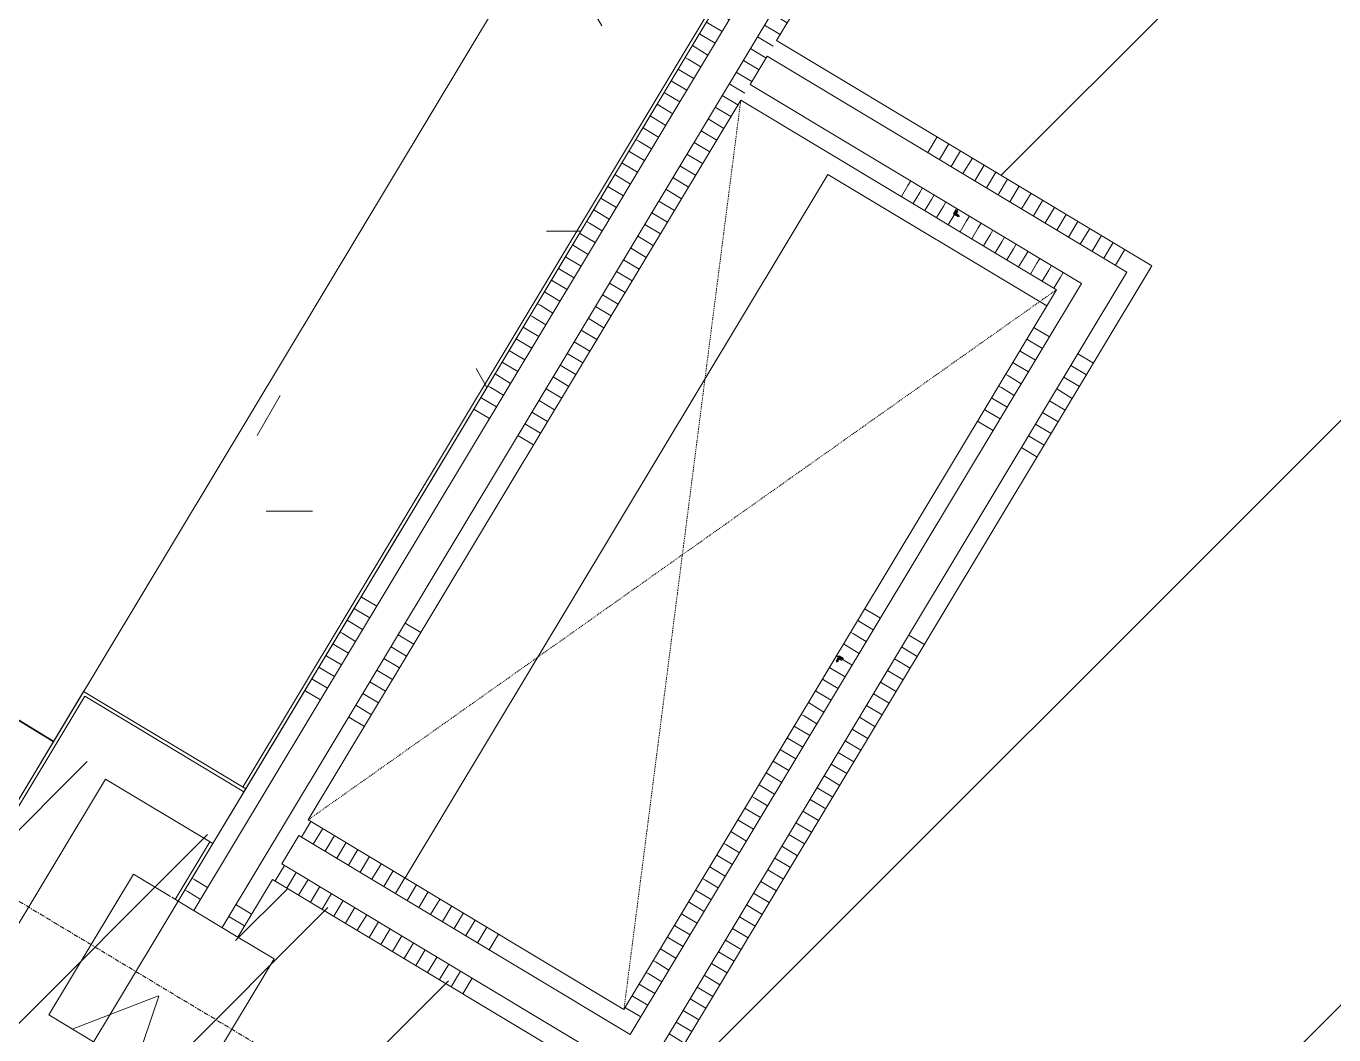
# Model space of a CAD drawing. Header units: inches. Extents: x 3268 to 7018, y 976 to 6708.
# Drawn here: x 4182.4 to 4325.8, y 2400.3 to 2510.9 of the extents above; entities that cross this region are included whole.
import ezdxf

# ---------------------------------------------------------------- set-up
doc = ezdxf.new("R2010")
doc.units = ezdxf.units.IN
doc.header["$MEASUREMENT"] = 0
for name, pattern in [('Dash 1_16_', [0.12499999999999999, 0.06249999999999999, -0.06249999999999999]), ('Grid Line 1_2_', [0.8749999999999999, 0.4999999999999999, -0.125, 0.125, -0.125]), ('IMPORT-DASHED _2_', [8.999999999999996, 5.999999999999998, -2.999999999999999])]:
    doc.linetypes.add(name, pattern=pattern)
for name, color, linetype, lineweight in [('A-DETL', 90, 'Continuous', 9), ('A-DETL-GENF', 92, 'Continuous', 9), ('A-FLOR', 192, 'Continuous', 9), ('A-WALL', 113, 'Continuous', 9), ('A-WALL-PATT', 111, 'Continuous', 15), ('C-ESMT-STBK', 4, 'IMPORT-DASHED _2_', 35), ('I-WALL', 2, 'Continuous', 9), ('S-COLS', 52, 'Continuous', 9), ('S-GRID', 1, 'Continuous', 9), ('site_dwg', 8, 'Continuous', 9)]:
    doc.layers.add(name, color=color, linetype=linetype, lineweight=lineweight)
pattern_1 = [(238.9999999999964, (5671.530000000113, 1833.130999999648), (1270.789437219116, -917.5629363337), [0.50688, -131.493]), (238.9999999999964, (5671.662000000113, 1833.051999999648), (1270.789437219116, -917.5629363337), [0.50688, -131.493]), (238.9999999999964, (5671.543000000114, 1833.077999999648), (1270.789437219116, -917.5629363337), [0.50688, -131.493]), (238.9999999999964, (5671.609000000114, 1833.038999999648), (1270.789437219116, -917.5629363337), [0.50688, -131.493]), (238.9999999999964, (5671.451000000114, 1832.998999999648), (1270.789437219116, -917.5629363337), [0.50688, -131.493]), (238.9999999999964, (5671.583000000114, 1832.919999999648), (1270.789437219116, -917.5629363337), [0.50688, -131.493]), (238.9999999999964, (5671.477000000114, 1832.893999999648), (1270.789437219116, -917.5629363337), [0.50688, -131.493]), (328.9999999999965, (4335.843000000164, 2642.53599999973), (1406.759488995385, -691.2707689483511), [1561.86, 0]), (328.9999999999965, (4335.070000000163, 2641.249999999731), (1406.759488995385, -691.2707689483511), [1561.86, 0]), (328.9999999999965, (4334.298000000163, 2639.964999999731), (1406.759488995385, -691.2707689483511), [1561.86, 0]), (328.9999999999965, (4333.525000000163, 2638.678999999731), (1406.759488995385, -691.2707689483511), [1561.86, 0]), (328.9999999999965, (5671.530000000113, 1833.130999999648), (1406.759488995385, -691.2707689483511), [0.50688, -1561.354]), (328.9999999999965, (5671.543000000114, 1833.077999999648), (1406.759488995385, -691.2707689483511), [0.50688, -1561.354]), (328.9999999999965, (5671.471000000113, 1833.031999999648), (1406.759488995385, -691.2707689483511), [0.50688, -1561.354]), (328.9999999999965, (4332.753000000163, 2637.392999999731), (1406.759488995385, -691.2707689483511), [1561.86, 0]), (328.9999999999965, (5671.451000000114, 1832.998999999648), (1406.759488995385, -691.2707689483511), [0.50688, -1561.354]), (328.9999999999965, (5671.392000000114, 1832.900999999648), (1406.759488995385, -691.2707689483511), [0.50688, -1561.354]), (328.9999999999965, (4331.980000000163, 2636.106999999731), (1406.759488995385, -691.2707689483511), [1561.86, 0]), (328.9999999999965, (4331.208000000163, 2634.820999999731), (1406.759488995385, -691.2707689483511), [1561.86, 0]), (328.9999999999965, (4330.435000000164, 2633.535999999731), (1406.759488995385, -691.2707689483511), [1561.86, 0]), (328.9999999999965, (4329.662000000164, 2632.249999999731), (1406.759488995385, -691.2707689483511), [1561.86, 0]), (328.9999999999965, (4328.890000000163, 2630.963999999732), (1406.759488995385, -691.2707689483511), [1561.86, 0]), (328.9999999999965, (4328.117000000163, 2629.677999999731), (1406.759488995385, -691.2707689483511), [1561.86, 0]), (328.9999999999965, (4327.345000000163, 2628.392999999732), (1406.759488995385, -691.2707689483511), [1561.86, 0]), (328.9999999999965, (4326.572000000163, 2627.106999999732), (1406.759488995385, -691.2707689483511), [1561.86, 0]), (328.9999999999965, (4325.800000000163, 2625.820999999732), (1406.759488995385, -691.2707689483511), [1561.86, 0]), (328.9999999999965, (4325.027000000163, 2624.534999999732), (1406.759488995385, -691.2707689483511), [1561.86, 0]), (328.9999999999965, (4324.255000000163, 2623.249999999732), (1406.759488995385, -691.2707689483511), [1561.86, 0]), (328.9999999999965, (4323.482000000163, 2621.963999999732), (1406.759488995385, -691.2707689483511), [1561.86, 0]), (328.9999999999965, (4322.709000000163, 2620.677999999732), (1406.759488995385, -691.2707689483511), [1561.86, 0]), (328.9999999999965, (4321.937000000163, 2619.391999999732), (1406.759488995385, -691.2707689483511), [1561.86, 0]), (328.9999999999965, (4321.164000000163, 2618.106999999732), (1406.759488995385, -691.2707689483511), [1561.86, 0]), (328.9999999999965, (4320.392000000163, 2616.820999999732), (1406.759488995385, -691.2707689483511), [1561.86, 0]), (328.9999999999965, (4319.619000000162, 2615.534999999732), (1406.759488995385, -691.2707689483511), [1561.86, 0]), (328.9999999999965, (4318.847000000162, 2614.248999999732), (1406.759488995385, -691.2707689483511), [1561.86, 0]), (328.9999999999965, (4318.074000000162, 2612.963999999732), (1406.759488995385, -691.2707689483511), [1561.86, 0]), (328.9999999999965, (4317.302000000162, 2611.677999999732), (1406.759488995385, -691.2707689483511), [1561.86, 0]), (328.9999999999965, (4316.529000000162, 2610.391999999732), (1406.759488995385, -691.2707689483511), [1561.86, 0]), (328.9999999999965, (4315.756000000161, 2609.105999999732), (1406.759488995385, -691.2707689483511), [1561.86, 0]), (328.9999999999965, (4314.984000000162, 2607.820999999732), (1406.759488995385, -691.2707689483511), [1561.86, 0]), (328.9999999999965, (4314.211000000161, 2606.534999999732), (1406.759488995385, -691.2707689483511), [1561.86, 0]), (328.9999999999965, (4313.439000000162, 2605.248999999732), (1406.759488995385, -691.2707689483511), [1561.86, 0]), (328.9999999999965, (4312.666000000162, 2603.962999999732), (1406.759488995385, -691.2707689483511), [1561.86, 0]), (328.9999999999965, (4311.894000000162, 2602.677999999732), (1406.759488995385, -691.2707689483511), [1561.86, 0]), (328.9999999999965, (4311.121000000161, 2601.391999999733), (1406.759488995385, -691.2707689483511), [1561.86, 0]), (328.9999999999965, (4310.349000000161, 2600.105999999733), (1406.759488995385, -691.2707689483511), [1561.86, 0]), (328.9999999999965, (4309.576000000161, 2598.819999999733), (1406.759488995385, -691.2707689483511), [1561.86, 0]), (328.9999999999965, (4308.803000000161, 2597.534999999732), (1406.759488995385, -691.2707689483511), [1561.86, 0]), (328.9999999999965, (4308.031000000161, 2596.248999999732), (1406.759488995385, -691.2707689483511), [1561.86, 0]), (328.9999999999965, (4307.258000000161, 2594.962999999732), (1406.759488995385, -691.2707689483511), [1561.86, 0]), (328.9999999999965, (4306.486000000161, 2593.676999999733), (1406.759488995385, -691.2707689483511), [1561.86, 0]), (328.9999999999965, (4305.713000000161, 2592.391999999733), (1406.759488995385, -691.2707689483511), [1561.86, 0]), (328.9999999999965, (4304.941000000161, 2591.105999999733), (1406.759488995385, -691.2707689483511), [1561.86, 0]), (328.9999999999965, (4304.168000000161, 2589.819999999733), (1406.759488995385, -691.2707689483511), [1561.86, 0]), (328.9999999999965, (4303.395000000161, 2588.533999999733), (1406.759488995385, -691.2707689483511), [1561.86, 0]), (328.9999999999965, (4302.623000000161, 2587.248999999733), (1406.759488995385, -691.2707689483511), [1561.86, 0]), (328.9999999999965, (4301.85000000016, 2585.962999999733), (1406.759488995385, -691.2707689483511), [1561.86, 0]), (328.9999999999965, (4301.07800000016, 2584.676999999733), (1406.759488995385, -691.2707689483511), [1561.86, 0]), (328.9999999999965, (4300.30500000016, 2583.390999999733), (1406.759488995385, -691.2707689483511), [1561.86, 0]), (328.9999999999965, (4299.53300000016, 2582.105999999733), (1406.759488995385, -691.2707689483511), [1561.86, 0]), (328.9999999999965, (4298.76000000016, 2580.819999999733), (1406.759488995385, -691.2707689483511), [1561.86, 0]), (328.9999999999965, (4286.39900000016, 2560.247999999734), (1406.759488995385, -691.2707689483511), [1561.86, 0]), (328.9999999999965, (4285.62700000016, 2558.961999999734), (1406.759488995385, -691.2707689483511), [1561.86, 0]), (328.9999999999965, (4284.854000000159, 2557.675999999734), (1406.759488995385, -691.2707689483511), [1561.86, 0]), (328.9999999999965, (4284.082000000159, 2556.390999999734), (1406.759488995385, -691.2707689483511), [1561.86, 0]), (328.9999999999965, (4283.309000000158, 2555.104999999734), (1406.759488995385, -691.2707689483511), [1561.86, 0]), (328.9999999999965, (4282.537000000159, 2553.818999999734), (1406.759488995385, -691.2707689483511), [1561.86, 0]), (328.9999999999965, (4281.764000000158, 2552.532999999734), (1406.759488995385, -691.2707689483511), [1561.86, 0]), (328.9999999999965, (4280.991000000158, 2551.247999999734), (1406.759488995385, -691.2707689483511), [1561.86, 0]), (328.9999999999965, (4280.219000000158, 2549.961999999734), (1406.759488995385, -691.2707689483511), [1561.86, 0]), (328.9999999999965, (4267.858000000158, 2529.389999999735), (1406.759488995385, -691.2707689483511), [1561.86, 0])]
pattern_2 = [(148.9999999999967, (3424.508000000061, 1075.805999999805), (-917.5629363336935, -1270.789437219121), [0.50688, -131.493]), (148.9999999999967, (3424.429000000061, 1075.673999999805), (-917.5629363336935, -1270.789437219121), [0.50688, -131.493]), (148.9999999999967, (3424.455000000061, 1075.791999999805), (-917.5629363336935, -1270.789437219121), [0.50688, -131.493]), (148.9999999999967, (3424.416000000061, 1075.726999999805), (-917.5629363336935, -1270.789437219121), [0.50688, -131.493]), (148.9999999999967, (3424.376000000061, 1075.884999999805), (-917.5629363336935, -1270.789437219121), [0.50688, -131.493]), (148.9999999999967, (3424.297000000061, 1075.752999999805), (-917.5629363336935, -1270.789437219121), [0.50688, -131.493]), (148.9999999999967, (3424.271000000061, 1075.857999999805), (-917.5629363336935, -1270.789437219121), [0.50688, -131.493]), (238.9999999999967, (4233.913000000137, 2411.492999999759), (-691.2707689483435, -1406.759488995388), [1561.86, 0]), (238.9999999999967, (4232.627000000138, 2412.264999999759), (-691.2707689483435, -1406.759488995388), [1561.86, 0]), (238.9999999999967, (4231.341000000137, 2413.037999999759), (-691.2707689483435, -1406.759488995388), [1561.86, 0]), (238.9999999999967, (4230.056000000137, 2413.810999999759), (-691.2707689483435, -1406.759488995388), [1561.86, 0]), (238.9999999999967, (3424.508000000061, 1075.805999999805), (-691.2707689483435, -1406.759488995388), [0.50688, -1561.354]), (238.9999999999967, (3424.455000000061, 1075.791999999805), (-691.2707689483435, -1406.759488995388), [0.50688, -1561.354]), (238.9999999999967, (3424.409000000061, 1075.864999999805), (-691.2707689483435, -1406.759488995388), [0.50688, -1561.354]), (238.9999999999967, (4228.770000000138, 2414.582999999759), (-691.2707689483435, -1406.759488995388), [1561.86, 0]), (238.9999999999967, (3424.376000000061, 1075.884999999805), (-691.2707689483435, -1406.759488995388), [0.50688, -1561.354]), (238.9999999999967, (3424.278000000061, 1075.943999999805), (-691.2707689483435, -1406.759488995388), [0.50688, -1561.354]), (238.9999999999967, (4227.484000000138, 2415.355999999759), (-691.2707689483435, -1406.759488995388), [1561.86, 0]), (238.9999999999967, (4226.198000000138, 2416.127999999759), (-691.2707689483435, -1406.759488995388), [1561.86, 0]), (238.9999999999967, (4224.913000000137, 2416.900999999759), (-691.2707689483435, -1406.759488995388), [1561.86, 0]), (238.9999999999967, (4223.627000000138, 2417.672999999759), (-691.2707689483435, -1406.759488995388), [1561.86, 0]), (238.9999999999967, (4222.341000000137, 2418.445999999759), (-691.2707689483435, -1406.759488995388), [1561.86, 0]), (238.9999999999967, (4221.055000000139, 2419.217999999759), (-691.2707689483435, -1406.759488995388), [1561.86, 0]), (238.9999999999967, (4219.770000000139, 2419.990999999759), (-691.2707689483435, -1406.759488995388), [1561.86, 0]), (238.9999999999967, (4218.484000000139, 2420.76399999976), (-691.2707689483435, -1406.759488995388), [1561.86, 0]), (238.9999999999967, (4217.198000000139, 2421.53599999976), (-691.2707689483435, -1406.759488995388), [1561.86, 0]), (238.9999999999967, (4215.912000000139, 2422.30899999976), (-691.2707689483435, -1406.759488995388), [1561.86, 0]), (238.9999999999967, (4214.627000000139, 2423.08099999976), (-691.2707689483435, -1406.759488995388), [1561.86, 0]), (238.9999999999967, (4213.341000000138, 2423.85399999976), (-691.2707689483435, -1406.759488995388), [1561.86, 0]), (238.9999999999967, (4212.055000000139, 2424.62599999976), (-691.2707689483435, -1406.759488995388), [1561.86, 0]), (238.9999999999967, (4210.769000000138, 2425.39899999976), (-691.2707689483435, -1406.759488995388), [1561.86, 0]), (238.9999999999967, (4209.484000000139, 2426.170999999761), (-691.2707689483435, -1406.759488995388), [1561.86, 0]), (238.9999999999967, (4208.198000000139, 2426.94399999976), (-691.2707689483435, -1406.759488995388), [1561.86, 0]), (238.9999999999967, (4206.912000000139, 2427.71699999976), (-691.2707689483435, -1406.759488995388), [1561.86, 0]), (238.9999999999967, (4205.626000000138, 2428.48899999976), (-691.2707689483435, -1406.759488995388), [1561.86, 0]), (238.9999999999967, (4204.341000000138, 2429.261999999761), (-691.2707689483435, -1406.759488995388), [1561.86, 0]), (238.9999999999967, (4203.055000000139, 2430.03399999976), (-691.2707689483435, -1406.759488995388), [1561.86, 0]), (238.9999999999967, (4201.769000000138, 2430.806999999761), (-691.2707689483435, -1406.759488995388), [1561.86, 0]), (238.9999999999967, (4200.483000000138, 2431.578999999761), (-691.2707689483435, -1406.759488995388), [1561.86, 0]), (238.9999999999967, (4199.198000000139, 2432.351999999761), (-691.2707689483435, -1406.759488995388), [1561.86, 0]), (238.9999999999967, (4197.912000000139, 2433.123999999761), (-691.2707689483435, -1406.759488995388), [1561.86, 0]), (238.9999999999967, (4196.626000000138, 2433.896999999761), (-691.2707689483435, -1406.759488995388), [1561.86, 0]), (238.9999999999967, (4195.340000000138, 2434.669999999761), (-691.2707689483435, -1406.759488995388), [1561.86, 0]), (238.9999999999967, (4194.055000000139, 2435.441999999761), (-691.2707689483435, -1406.759488995388), [1561.86, 0]), (238.9999999999967, (4192.769000000139, 2436.214999999761), (-691.2707689483435, -1406.759488995388), [1561.86, 0]), (238.9999999999967, (4191.483000000139, 2436.986999999761), (-691.2707689483435, -1406.759488995388), [1561.86, 0]), (238.9999999999967, (4190.197000000139, 2437.759999999761), (-691.2707689483435, -1406.759488995388), [1561.86, 0]), (238.9999999999967, (4188.912000000139, 2438.531999999761), (-691.2707689483435, -1406.759488995388), [1561.86, 0]), (238.9999999999967, (4187.626000000139, 2439.304999999761), (-691.2707689483435, -1406.759488995388), [1561.86, 0]), (238.9999999999967, (4186.340000000139, 2440.076999999762), (-691.2707689483435, -1406.759488995388), [1561.86, 0]), (238.9999999999967, (4185.054000000139, 2440.849999999762), (-691.2707689483435, -1406.759488995388), [1561.86, 0]), (238.9999999999967, (4183.769000000139, 2441.622999999762), (-691.2707689483435, -1406.759488995388), [1561.86, 0]), (238.9999999999967, (4182.483000000139, 2442.394999999762), (-691.2707689483435, -1406.759488995388), [1561.86, 0]), (238.9999999999967, (4181.197000000139, 2443.167999999761), (-691.2707689483435, -1406.759488995388), [1561.86, 0]), (238.9999999999967, (4179.911000000139, 2443.939999999762), (-691.2707689483435, -1406.759488995388), [1561.86, 0]), (238.9999999999967, (4178.626000000139, 2444.712999999762), (-691.2707689483435, -1406.759488995388), [1561.86, 0]), (238.9999999999967, (4177.340000000139, 2445.484999999762), (-691.2707689483435, -1406.759488995388), [1561.86, 0]), (238.9999999999967, (4176.054000000139, 2446.257999999762), (-691.2707689483435, -1406.759488995388), [1561.86, 0]), (238.9999999999967, (4174.768000000139, 2447.030999999762), (-691.2707689483435, -1406.759488995388), [1561.86, 0]), (238.9999999999967, (4173.483000000139, 2447.802999999762), (-691.2707689483435, -1406.759488995388), [1561.86, 0]), (238.9999999999967, (4172.197000000139, 2448.575999999762), (-691.2707689483435, -1406.759488995388), [1561.86, 0]), (238.9999999999967, (4151.62500000014, 2460.936999999763), (-691.2707689483435, -1406.759488995388), [1561.86, 0]), (238.9999999999967, (4150.33900000014, 2461.708999999763), (-691.2707689483435, -1406.759488995388), [1561.86, 0]), (238.9999999999967, (4149.05300000014, 2462.481999999764), (-691.2707689483435, -1406.759488995388), [1561.86, 0]), (238.9999999999967, (4147.76800000014, 2463.253999999763), (-691.2707689483435, -1406.759488995388), [1561.86, 0]), (238.9999999999967, (4146.48200000014, 2464.026999999764), (-691.2707689483435, -1406.759488995388), [1561.86, 0]), (238.9999999999967, (4145.19600000014, 2464.798999999764), (-691.2707689483435, -1406.759488995388), [1561.86, 0]), (238.9999999999967, (4143.91000000014, 2465.571999999764), (-691.2707689483435, -1406.759488995388), [1561.86, 0]), (238.9999999999967, (4142.62500000014, 2466.343999999764), (-691.2707689483435, -1406.759488995388), [1561.86, 0]), (238.9999999999967, (4141.339000000141, 2467.116999999764), (-691.2707689483435, -1406.759488995388), [1561.86, 0]), (238.9999999999967, (4120.767000000141, 2479.477999999765), (-691.2707689483435, -1406.759488995388), [1561.86, 0])]
pattern_3 = [(238.9999999999968, (5609.308000000092, 1636.378999999687), (1270.789437219122, -917.562936333692), [0.50688, -131.493]), (238.9999999999968, (5609.439000000091, 1636.299999999687), (1270.789437219122, -917.562936333692), [0.50688, -131.493]), (238.9999999999968, (5609.321000000091, 1636.325999999687), (1270.789437219122, -917.562936333692), [0.50688, -131.493]), (238.9999999999968, (5609.387000000091, 1636.285999999687), (1270.789437219122, -917.562936333692), [0.50688, -131.493]), (238.9999999999968, (5609.229000000091, 1636.246999999687), (1270.789437219122, -917.562936333692), [0.50688, -131.493]), (238.9999999999968, (5609.360000000091, 1636.167999999687), (1270.789437219122, -917.562936333692), [0.50688, -131.493]), (238.9999999999968, (5609.255000000091, 1636.141999999687), (1270.789437219122, -917.562936333692), [0.50688, -131.493]), (328.9999999999968, (4273.621000000137, 2445.783999999761), (1406.759488995389, -691.2707689483424), [1561.86, 0]), (328.9999999999968, (4272.848000000136, 2444.497999999761), (1406.759488995389, -691.2707689483424), [1561.86, 0]), (328.9999999999968, (4272.075000000136, 2443.211999999761), (1406.759488995389, -691.2707689483424), [1561.86, 0]), (328.9999999999968, (4271.303000000136, 2441.925999999762), (1406.759488995389, -691.2707689483424), [1561.86, 0]), (328.9999999999968, (5609.308000000092, 1636.378999999687), (1406.759488995389, -691.2707689483424), [0.50688, -1561.354]), (328.9999999999968, (5609.321000000091, 1636.325999999687), (1406.759488995389, -691.2707689483424), [0.50688, -1561.354]), (328.9999999999968, (5609.248000000091, 1636.279999999687), (1406.759488995389, -691.2707689483424), [0.50688, -1561.354]), (328.9999999999968, (4270.530000000136, 2440.640999999762), (1406.759488995389, -691.2707689483424), [1561.86, 0]), (328.9999999999968, (5609.229000000091, 1636.246999999687), (1406.759488995389, -691.2707689483424), [0.50688, -1561.354]), (328.9999999999968, (5609.169000000091, 1636.147999999687), (1406.759488995389, -691.2707689483424), [0.50688, -1561.354]), (328.9999999999968, (4269.758000000136, 2439.354999999762), (1406.759488995389, -691.2707689483424), [1561.86, 0]), (328.9999999999968, (4268.985000000136, 2438.068999999762), (1406.759488995389, -691.2707689483424), [1561.86, 0]), (328.9999999999968, (4268.213000000136, 2436.782999999762), (1406.759488995389, -691.2707689483424), [1561.86, 0]), (328.9999999999968, (4267.440000000136, 2435.497999999762), (1406.759488995389, -691.2707689483424), [1561.86, 0]), (328.9999999999968, (4266.668000000135, 2434.211999999762), (1406.759488995389, -691.2707689483424), [1561.86, 0]), (328.9999999999968, (4265.895000000136, 2432.925999999762), (1406.759488995389, -691.2707689483424), [1561.86, 0]), (328.9999999999968, (4265.122000000136, 2431.639999999762), (1406.759488995389, -691.2707689483424), [1561.86, 0]), (328.9999999999968, (4264.350000000136, 2430.354999999762), (1406.759488995389, -691.2707689483424), [1561.86, 0]), (328.9999999999968, (4263.577000000136, 2429.068999999762), (1406.759488995389, -691.2707689483424), [1561.86, 0]), (328.9999999999968, (4262.805000000136, 2427.782999999762), (1406.759488995389, -691.2707689483424), [1561.86, 0]), (328.9999999999968, (4262.032000000136, 2426.496999999762), (1406.759488995389, -691.2707689483424), [1561.86, 0]), (328.9999999999968, (4261.260000000136, 2425.211999999762), (1406.759488995389, -691.2707689483424), [1561.86, 0]), (328.9999999999968, (4260.487000000136, 2423.925999999762), (1406.759488995389, -691.2707689483424), [1561.86, 0]), (328.9999999999968, (4259.714000000135, 2422.639999999762), (1406.759488995389, -691.2707689483424), [1561.86, 0]), (328.9999999999968, (4258.942000000136, 2421.353999999762), (1406.759488995389, -691.2707689483424), [1561.86, 0]), (328.9999999999968, (4258.169000000135, 2420.068999999762), (1406.759488995389, -691.2707689483424), [1561.86, 0]), (328.9999999999968, (4257.397000000135, 2418.782999999762), (1406.759488995389, -691.2707689483424), [1561.86, 0]), (328.9999999999968, (4256.624000000134, 2417.496999999762), (1406.759488995389, -691.2707689483424), [1561.86, 0]), (328.9999999999968, (4255.852000000134, 2416.210999999762), (1406.759488995389, -691.2707689483424), [1561.86, 0]), (328.9999999999968, (4255.079000000135, 2414.925999999763), (1406.759488995389, -691.2707689483424), [1561.86, 0]), (328.9999999999968, (4254.307000000134, 2413.639999999762), (1406.759488995389, -691.2707689483424), [1561.86, 0]), (328.9999999999968, (4253.534000000135, 2412.353999999762), (1406.759488995389, -691.2707689483424), [1561.86, 0]), (328.9999999999968, (4252.761000000134, 2411.067999999762), (1406.759488995389, -691.2707689483424), [1561.86, 0]), (328.9999999999968, (4251.989000000135, 2409.782999999763), (1406.759488995389, -691.2707689483424), [1561.86, 0]), (328.9999999999968, (4251.216000000134, 2408.496999999763), (1406.759488995389, -691.2707689483424), [1561.86, 0]), (328.9999999999968, (4250.444000000135, 2407.210999999763), (1406.759488995389, -691.2707689483424), [1561.86, 0]), (328.9999999999968, (4249.671000000134, 2405.924999999763), (1406.759488995389, -691.2707689483424), [1561.86, 0]), (328.9999999999968, (4248.899000000135, 2404.639999999762), (1406.759488995389, -691.2707689483424), [1561.86, 0]), (328.9999999999968, (4248.126000000135, 2403.353999999762), (1406.759488995389, -691.2707689483424), [1561.86, 0]), (328.9999999999968, (4247.353000000134, 2402.067999999763), (1406.759488995389, -691.2707689483424), [1561.86, 0]), (328.9999999999968, (4246.581000000134, 2400.781999999763), (1406.759488995389, -691.2707689483424), [1561.86, 0]), (328.9999999999968, (4245.808000000134, 2399.496999999763), (1406.759488995389, -691.2707689483424), [1561.86, 0]), (328.9999999999968, (4245.036000000134, 2398.210999999763), (1406.759488995389, -691.2707689483424), [1561.86, 0]), (328.9999999999968, (4244.263000000134, 2396.924999999763), (1406.759488995389, -691.2707689483424), [1561.86, 0]), (328.9999999999968, (4243.491000000134, 2395.638999999763), (1406.759488995389, -691.2707689483424), [1561.86, 0]), (328.9999999999968, (4242.718000000134, 2394.353999999763), (1406.759488995389, -691.2707689483424), [1561.86, 0]), (328.9999999999968, (4241.946000000134, 2393.067999999763), (1406.759488995389, -691.2707689483424), [1561.86, 0]), (328.9999999999968, (4241.173000000133, 2391.781999999763), (1406.759488995389, -691.2707689483424), [1561.86, 0]), (328.9999999999968, (4240.401000000134, 2390.495999999763), (1406.759488995389, -691.2707689483424), [1561.86, 0]), (328.9999999999968, (4239.628000000133, 2389.209999999763), (1406.759488995389, -691.2707689483424), [1561.86, 0]), (328.9999999999968, (4238.856000000133, 2387.924999999764), (1406.759488995389, -691.2707689483424), [1561.86, 0]), (328.9999999999968, (4238.083000000133, 2386.638999999764), (1406.759488995389, -691.2707689483424), [1561.86, 0]), (328.9999999999968, (4237.310000000133, 2385.352999999764), (1406.759488995389, -691.2707689483424), [1561.86, 0]), (328.9999999999968, (4236.538000000132, 2384.066999999764), (1406.759488995389, -691.2707689483424), [1561.86, 0]), (328.9999999999968, (4224.177000000132, 2363.494999999764), (1406.759488995389, -691.2707689483424), [1561.86, 0]), (328.9999999999968, (4223.404000000132, 2362.209999999764), (1406.759488995389, -691.2707689483424), [1561.86, 0]), (328.9999999999968, (4222.632000000132, 2360.923999999764), (1406.759488995389, -691.2707689483424), [1561.86, 0]), (328.9999999999968, (4221.859000000132, 2359.637999999764), (1406.759488995389, -691.2707689483424), [1561.86, 0]), (328.9999999999968, (4221.087000000132, 2358.351999999765), (1406.759488995389, -691.2707689483424), [1561.86, 0]), (328.9999999999968, (4220.314000000132, 2357.066999999764), (1406.759488995389, -691.2707689483424), [1561.86, 0]), (328.9999999999968, (4219.541000000132, 2355.780999999764), (1406.759488995389, -691.2707689483424), [1561.86, 0]), (328.9999999999968, (4218.769000000132, 2354.494999999764), (1406.759488995389, -691.2707689483424), [1561.86, 0]), (328.9999999999968, (4217.996000000131, 2353.208999999764), (1406.759488995389, -691.2707689483424), [1561.86, 0]), (328.9999999999968, (4205.63500000013, 2332.636999999766), (1406.759488995389, -691.2707689483424), [1561.86, 0])]
pattern_4 = [(329, (5087.465999999999, 3828.057000000001), (917.5629363336212, 1270.789437219173), [0.50688, -131.493]), (329, (5087.544999999999, 3828.188000000001), (917.5629363336212, 1270.789437219173), [0.50688, -131.493]), (329, (5087.517999999999, 3828.070000000001), (917.5629363336212, 1270.789437219173), [0.50688, -131.493]), (329, (5087.557999999999, 3828.136), (917.5629363336212, 1270.789437219173), [0.50688, -131.493]), (329, (5087.596999999999, 3827.978000000001), (917.5629363336212, 1270.789437219173), [0.50688, -131.493]), (329, (5087.675999999999, 3828.109000000001), (917.5629363336212, 1270.789437219173), [0.50688, -131.493]), (329, (5087.702999999999, 3828.004000000001), (917.5629363336212, 1270.789437219173), [0.50688, -131.493]), (59, (4278.061, 2492.369000000001), (691.2707689482636, 1406.759488995427), [1561.86, 0]), (59, (4279.346, 2491.597000000001), (691.2707689482636, 1406.759488995427), [1561.86, 0]), (59, (4280.632000000001, 2490.824000000001), (691.2707689482636, 1406.759488995427), [1561.86, 0]), (59, (4281.918, 2490.052000000001), (691.2707689482636, 1406.759488995427), [1561.86, 0]), (59, (5087.465999999999, 3828.057000000001), (691.2707689482636, 1406.759488995427), [0.50688, -1561.354]), (59, (5087.517999999999, 3828.070000000001), (691.2707689482636, 1406.759488995427), [0.50688, -1561.354]), (59, (5087.563999999999, 3827.997000000001), (691.2707689482636, 1406.759488995427), [0.50688, -1561.354]), (59, (4283.204000000001, 2489.279), (691.2707689482636, 1406.759488995427), [1561.86, 0]), (59, (5087.596999999999, 3827.978000000001), (691.2707689482636, 1406.759488995427), [0.50688, -1561.354]), (59, (5087.695999999999, 3827.918), (691.2707689482636, 1406.759488995427), [0.50688, -1561.354]), (59, (4284.489, 2488.507000000001), (691.2707689482636, 1406.759488995427), [1561.86, 0]), (59, (4285.775, 2487.734), (691.2707689482636, 1406.759488995427), [1561.86, 0]), (59, (4287.061, 2486.961000000001), (691.2707689482636, 1406.759488995427), [1561.86, 0]), (59, (4288.347, 2486.189), (691.2707689482636, 1406.759488995427), [1561.86, 0]), (59, (4289.632000000001, 2485.416000000001), (691.2707689482636, 1406.759488995427), [1561.86, 0]), (59, (4290.918, 2484.644), (691.2707689482636, 1406.759488995427), [1561.86, 0]), (59, (4292.204000000001, 2483.871000000001), (691.2707689482636, 1406.759488995427), [1561.86, 0]), (59, (4293.49, 2483.099000000001), (691.2707689482636, 1406.759488995427), [1561.86, 0]), (59, (4294.776, 2482.326), (691.2707689482636, 1406.759488995427), [1561.86, 0]), (59, (4296.061, 2481.554000000001), (691.2707689482636, 1406.759488995427), [1561.86, 0]), (59, (4297.347, 2480.781), (691.2707689482636, 1406.759488995427), [1561.86, 0]), (59, (4298.633, 2480.008), (691.2707689482636, 1406.759488995427), [1561.86, 0]), (59, (4299.919, 2479.236), (691.2707689482636, 1406.759488995427), [1561.86, 0]), (59, (4301.204000000001, 2478.463), (691.2707689482636, 1406.759488995427), [1561.86, 0]), (59, (4302.49, 2477.691000000001), (691.2707689482636, 1406.759488995427), [1561.86, 0]), (59, (4303.776, 2476.918), (691.2707689482636, 1406.759488995427), [1561.86, 0]), (59, (4305.062, 2476.146000000001), (691.2707689482636, 1406.759488995427), [1561.86, 0]), (59, (4306.347, 2475.373000000001), (691.2707689482636, 1406.759488995427), [1561.86, 0]), (59, (4307.633, 2474.601000000001), (691.2707689482636, 1406.759488995427), [1561.86, 0]), (59, (4308.919, 2473.828), (691.2707689482636, 1406.759488995427), [1561.86, 0]), (59, (4310.205, 2473.055), (691.2707689482636, 1406.759488995427), [1561.86, 0]), (59, (4311.49, 2472.283), (691.2707689482636, 1406.759488995427), [1561.86, 0]), (59, (4312.776, 2471.510000000001), (691.2707689482636, 1406.759488995427), [1561.86, 0]), (59, (4314.062, 2470.738), (691.2707689482636, 1406.759488995427), [1561.86, 0]), (59, (4315.347, 2469.965000000001), (691.2707689482636, 1406.759488995427), [1561.86, 0]), (59, (4316.633, 2469.193), (691.2707689482636, 1406.759488995427), [1561.86, 0]), (59, (4317.919, 2468.420000000001), (691.2707689482636, 1406.759488995427), [1561.86, 0]), (59, (4319.205, 2467.648), (691.2707689482636, 1406.759488995427), [1561.86, 0]), (59, (4320.49, 2466.875), (691.2707689482636, 1406.759488995427), [1561.86, 0]), (59, (4321.776, 2466.102000000001), (691.2707689482636, 1406.759488995427), [1561.86, 0]), (59, (4323.062, 2465.33), (691.2707689482636, 1406.759488995427), [1561.86, 0]), (59, (4324.348, 2464.557000000001), (691.2707689482636, 1406.759488995427), [1561.86, 0]), (59, (4325.633, 2463.785), (691.2707689482636, 1406.759488995427), [1561.86, 0]), (59, (4326.919, 2463.012000000001), (691.2707689482636, 1406.759488995427), [1561.86, 0]), (59, (4328.205, 2462.24), (691.2707689482636, 1406.759488995427), [1561.86, 0]), (59, (4329.491, 2461.467000000001), (691.2707689482636, 1406.759488995427), [1561.86, 0]), (59, (4330.776, 2460.695000000001), (691.2707689482636, 1406.759488995427), [1561.86, 0]), (59, (4332.062, 2459.922), (691.2707689482636, 1406.759488995427), [1561.86, 0]), (59, (4333.348, 2459.149), (691.2707689482636, 1406.759488995427), [1561.86, 0]), (59, (4334.634, 2458.377), (691.2707689482636, 1406.759488995427), [1561.86, 0]), (59, (4335.919, 2457.604), (691.2707689482636, 1406.759488995427), [1561.86, 0]), (59, (4337.205, 2456.832000000001), (691.2707689482636, 1406.759488995427), [1561.86, 0]), (59, (4338.491, 2456.059), (691.2707689482636, 1406.759488995427), [1561.86, 0]), (59, (4339.777, 2455.287000000001), (691.2707689482636, 1406.759488995427), [1561.86, 0]), (59, (4360.349, 2442.926), (691.2707689482636, 1406.759488995427), [1561.86, 0]), (59, (4361.634, 2442.153), (691.2707689482636, 1406.759488995427), [1561.86, 0]), (59, (4362.92, 2441.381), (691.2707689482636, 1406.759488995427), [1561.86, 0]), (59, (4364.206, 2440.608), (691.2707689482636, 1406.759488995427), [1561.86, 0]), (59, (4365.492, 2439.836000000001), (691.2707689482636, 1406.759488995427), [1561.86, 0]), (59, (4366.777, 2439.063000000001), (691.2707689482636, 1406.759488995427), [1561.86, 0]), (59, (4368.063, 2438.29), (691.2707689482636, 1406.759488995427), [1561.86, 0]), (59, (4369.349, 2437.518), (691.2707689482636, 1406.759488995427), [1561.86, 0]), (59, (4370.635, 2436.745), (691.2707689482636, 1406.759488995427), [1561.86, 0]), (59, (4391.207, 2424.384), (691.2707689482636, 1406.759488995427), [1561.86, 0])]

# ---------------------------------------------------------------- blocks, each defined once
blk = doc.blocks.new('WSP_5 Points - Structure_2022_rvt-1-Overall Retail Plan Opt 2')
at = {"layer": 'S-COLS'}
h = blk.add_hatch(dxfattribs=at)
h.set_pattern_fill('FP_8', color=256, style=0, pattern_type=2)
h.set_pattern_definition([(49.99999999999999, (0, 0), (110.1714446362807, -9.63891797635685), [11.52, -126.72]), (355, (0, 0), (-21.31237393622492, 115.5371495156537), [9.216000000000001, -101.376]), (100.451, (9.181000000000001, -0.80323), (88.85991867697865, 105.897504039145), [9.79, -107.695]), (46.184, (0, 30.72), (163.9281911283317, -25.42496604507386), [17.28, -190.08]), (96.636, (13.661, 28.601), (143.5628771593347, 149.6257499721681), [14.686, -161.543]), (351.184, (0, 30.72), (143.5647285924248, 149.6237232332607), [13.824, -152.064]), (21, (15.36, 23.04), (91.68507647920484, -61.84256385372748), [11.52, -126.72]), (326, (15.36, 23.04), (37.37329933048201, 111.3835117876708), [9.216000000000001, -101.376]), (71.45100000000001, (23, 17.886), (129.0587647679424, 49.5399005406036), [9.79, -107.695]), (37.50000000000001, (0, 0), (1.867604689172044, 51.13223029288849), [5.069, -95.07799999999999, 5.069, -97.84299999999999, -101.76]), (37.50000000000001, (0, 0), (1.867604689172044, 51.13223029288849), [-203.059, 5.069, -96.691]), (7.499999999999999, (0, 0), (40.40721900969589, 60.58148342441334), [5.069, -53.606, 5.069, -92.774, -38.784]), (7.499999999999999, (0, 0), (40.40721900969589, 60.58148342441334), [-156.518, 5.069, -33.715]), (327.5, (-34.253, 0), (81.99472561414032, -3.464267954682455), [5.069, -33.331, 5.069, -114.739, -158.976]), (327.5, (-34.253, 0), (81.99472561414032, -3.464267954682455), [-158.208, 5.069, -153.907]), (317.5, (-49.613, 0), (89.57702895818312, 15.37635275430508), [5.069, -44.85100000000001, 5.069, -74.49600000000001, -112.896]), (317.5, (-49.613, 0), (89.57702895818312, 15.37635275430508), [-129.485, 5.069, -107.827])])
h.paths.add_polyline_path([(4200.324449998257, 2393.175979057437), (4209.595135346638, 2408.604990470075), (4194.166123934, 2417.875675818457), (4184.89543858562, 2402.446664405816), (4196.666608341342, 2395.373832059716)])
at = {"layer": 'S-COLS', "color": 250, "lineweight": 13}
for p, q in [((4194.166123933996, 2417.875675818456), (4184.895438585617, 2402.446664405815)), ((4198.220156760058, 2415.439767145031), (4194.166123933996, 2417.875675818456)), ((4199.079494225048, 2414.923425103863), (4198.372133399171, 2415.348450367575)), ((4205.6153948929, 2410.996259782675), (4199.079494225048, 2414.923425103863)), ((4209.595135346634, 2408.604990470074), (4205.6153948929, 2410.996259782675)), ((4200.646348795073, 2393.711708620376), (4209.595135346634, 2408.604990470074)), ((4184.895438585617, 2402.446664405815), (4189.808808876666, 2399.494413691225))]:
    blk.add_line(p, q, dxfattribs=at)
blk = doc.blocks.new('site_dwg-12440225-Overall Retail Plan Opt 2')
at = {"layer": 'C-ESMT-STBK'}
h = blk.add_hatch(dxfattribs=at)
h.set_pattern_fill('FP_236', color=43, style=0, pattern_type=2)
h.set_pattern_definition([(41.19300000000002, (24349227.445, 9821790.73), (-9.878962955707756, 11.2874306606842), [])])
h.paths.add_polyline_path([(24340754.41764874, 9814238.256800799), (24341007.28369483, 9818038.207201697), (24340597.61508091, 9818336.289935663), (24339080.54507963, 9818175.041572), (24339041.04656363, 9818170.586227996), (24338991.68861391, 9818164.27902802), (24338951.70183868, 9818158.637384389), (24338912.96937073, 9818152.689061128), (24338874.36010189, 9818146.280125272), (24338835.87236292, 9818139.411975248), (24338797.50579851, 9818132.085986648), (24338766.50818425, 9818125.853604812), (24338766.89231019, 9818124.002092425), (24338807.18576453, 9818132.259389622), (24338846.06993594, 9818139.731584428), (24338885.04424, 9818146.727429258), (24338924.10287013, 9818153.245822722), (24338956.51865115, 9818158.316607647), (24338953.32382087, 9818110.342748318), (24338969.07279708, 9818112.710400388), (24339007.86497075, 9818118.055290567), (24339046.71994471, 9818122.92269113), (24339092.45343486, 9818128.037917001), (24340292.99008468, 9818255.650188034), (24340584.31472673, 9818286.605874758), (24340934.68922023, 9818031.666679043), (24340687.3560084, 9814314.861073798), (24339595.34670922, 9814726.863514047), (24339587.50957331, 9814715.68687136), (24338715.45843181, 9815327.180653278), (24338691.60180446, 9815293.158049863), (24339013.48739237, 9815068.288049085), (24339549.36884944, 9814692.907733086), (24340725.61240819, 9814249.124683892)])
h.paths.add_polyline_path([(24338722.46981283, 9815337.179779818), (24338763.80719084, 9815396.132170605), (24338658.92817304, 9815468.79891386), (24338617.74228099, 9815409.741564125), (24338722.19139668, 9815337.372683933)])
at = {"layer": 'C-ESMT-STBK', "color": 43}
blk.add_line((24338896.15138462, 9815200.469540222), (24338944.61157665, 9815166.487798538), dxfattribs=at)

msp = doc.modelspace()

# ---------------------------------------------------------------- block references
at = {"lineweight": 5}
msp.add_blockref('WSP_5 Points - Structure_2022_rvt-1-Overall Retail Plan Opt 2', (0, 0), dxfattribs=at)

# ---------------------------------------------------------------- next in the draw order: hatches: boundary and pattern name
at = {"layer": 'A-DETL-GENF'}
h = msp.add_hatch(dxfattribs=at)
h.set_pattern_fill('FP_1', color=254, style=0, pattern_type=2)
h.set_pattern_definition([(0, (0, 0), (122.88, 30.72), [5.069, -87.09100000000001, 5.069, -87.09100000000001, -491.52]), (0, (0, 0), (122.88, 30.72), [-184.32, 5.069, -179.251, 5.069, -87.09100000000001, -215.04]), (0, (0, 0), (122.88, 30.72), [-460.8, 5.069, -56.371, 5.069, -148.531]), (120, (46.08, 15.36), (-88.04430040425792, 91.05720161703184), [5.068999999999999, -87.091, 5.068999999999999, -87.091, -491.5199999999999]), (120, (46.08, 15.36), (-88.04430040425792, 91.05720161703184), [-184.32, 5.068999999999999, -179.2509999999999, 5.068999999999999, -87.091, -215.04]), (120, (46.08, 15.36), (-88.04430040425792, 91.05720161703184), [-460.8, 5.068999999999999, -56.371, 5.068999999999999, -148.531]), (240, (61.44, 76.8), (-34.83569959574201, -121.7772016170318), [5.069, -87.09100000000001, 5.069, -87.09100000000001, -491.52]), (240, (61.44, 76.8), (-34.83569959574201, -121.7772016170318), [-184.32, 5.069, -179.251, 5.069, -87.09100000000001, -215.04]), (240, (61.44, 76.8), (-34.83569959574201, -121.7772016170318), [-460.8, 5.069, -56.371, 5.069, -148.531])])
h.paths.add_polyline_path([(4185.881643555444, 2392.958513023311), (4261.342018585775, 2518.545666916767), (4256.428648294725, 2521.497917631359), (4268.789562092566, 2542.069932848209), (4273.702932383616, 2539.117682133616), (4472.606364134416, 2870.148582565577), (4542.500343047532, 2870.148582565577), (4542.500343047532, 3178.148582565586), (4068.500343047526, 3178.148582565588), (4068.500343047526, 3169.148582565592), (4030.875343047542, 3169.148582565592), (4030.875343047541, 2812.084360590888), (3910.286189704752, 2611.39030688846), (3951.603099255684, 2586.654006478231), (3928.081024621539, 2547.86075250164), (4185.859376340589, 2392.971892515812)])
h = msp.add_hatch(dxfattribs=at)
h.set_pattern_fill('FP_16', style=0, pattern_type=2)
h.set_pattern_definition([(45, (0, 0), (-32.04961485728027, 32.04961485728027), [])])
h.paths.add_polyline_path([(4691.705143494628, 2136.524143727185), (4706.40848797042, 2160.994618260186), (4768.272596162687, 2160.994618260185), (4768.272596162687, 2447.786830385498), (4922.250343047537, 2447.786830385497), (4922.250343047537, 2772.27358256559), (4886.25034304756, 2772.27358256559), (4886.25034304756, 2863.148582565584), (4602.500343047515, 2863.148582565585), (4602.500343047515, 2854.148582565586), (4542.500343047515, 2854.148582565586), (4542.500343047515, 2862.523582565577), (4476.920381568098, 2862.523582565578), (4264.683824109152, 2509.302634581948), (4305.827854542846, 2484.58080698627), (4250.557831129061, 2392.596041029676), (4209.413800695366, 2417.317868625355), (4196.666608341342, 2396.102977932977), (4488.654561830984, 2220.658915450598), (4505.373318629214, 2248.483599360301), (4619.446376340588, 2179.941591289509)])
at = {"layer": 'A-WALL-PATT', "lineweight": 9}
h = msp.add_hatch(dxfattribs=at)
h.set_pattern_fill('FP_9', color=256, angle=-180.0000000000036, style=0, pattern_type=2)
h.set_pattern_definition(pattern_1)
h.paths.add_polyline_path([(4200.793828826454, 2413.893348954044), (4474.939630928846, 2870.148582565579), (4472.606364134415, 2870.148582565579), (4199.07949422505, 2414.923425103863)])
h = msp.add_hatch(dxfattribs=at)
h.set_pattern_fill('FP_9', color=256, angle=-180.0000000000036, style=0, pattern_type=2)
h.set_pattern_definition(pattern_1)
h.paths.add_polyline_path([(4205.615394892905, 2410.996259782675), (4478.12210280615, 2864.523582565576), (4475.788836011719, 2864.523582565576), (4203.901060291499, 2412.026335932494)])
h = msp.add_hatch(dxfattribs=at)
h.set_pattern_fill('FP_210', color=256, angle=-180, style=0, pattern_type=2)
h.set_pattern_definition(pattern_4)
h.paths.add_polyline_path([(4303.083443791618, 2483.896548534683), (4304.113519941439, 2485.610883136091), (4264.68382410915, 2509.302634581948), (4263.653747959331, 2507.588299980545), (4301.944646490018, 2484.58080698627)])
h = msp.add_hatch(dxfattribs=at)
h.set_pattern_fill('FP_210', color=256, angle=-180, style=0, pattern_type=2)
h.set_pattern_definition(pattern_4)
h.paths.add_polyline_path([(4295.364788553802, 2481.972071639605), (4296.394864703622, 2483.68640624101), (4261.78673493778, 2504.481068515501), (4260.756658787961, 2502.766733914095), (4291.023123841465, 2484.58080698627)])
h = msp.add_hatch(dxfattribs=at)
h.set_pattern_fill('FP_209', color=256, angle=-180.0000000000032, style=0, pattern_type=2)
h.set_pattern_definition(pattern_3)
h.paths.add_polyline_path([(4251.587907278878, 2394.310375631079), (4305.827854542845, 2484.580806986269), (4304.113519941439, 2485.610883136088), (4249.873572677474, 2395.340451780898), (4250.557831129061, 2394.929307824103)])
h = msp.add_hatch(dxfattribs=at)
h.set_pattern_fill('FP_209', color=256, angle=-180.0000000000032, style=0, pattern_type=2)
h.set_pattern_definition(pattern_3)
h.paths.add_polyline_path([(4249.6634303838, 2402.029030868898), (4298.109199305026, 2482.656330091188), (4296.394864703622, 2483.68640624101), (4247.949095782395, 2403.059107018717)])
h = msp.add_hatch(dxfattribs=at)
h.set_pattern_fill('FP_208', color=256, angle=179.9999999999968, style=0, pattern_type=2)
h.set_pattern_definition(pattern_2)
h.paths.add_polyline_path([(4248.63335423398, 2400.314696267495), (4249.6634303838, 2402.029030868898), (4213.340966016554, 2423.853769293207), (4212.318084760507, 2422.135111563478), (4247.800376340589, 2400.815199880155)])
h = msp.add_hatch(dxfattribs=at)
h.set_pattern_fill('FP_208', color=256, angle=179.9999999999968, style=0, pattern_type=2)
h.set_pattern_definition(pattern_2)
h.paths.add_polyline_path([(4250.55783112906, 2392.596041029676), (4251.587907278878, 2394.310375631082), (4210.443876845185, 2419.03220322676), (4209.413800695365, 2417.317868625355), (4247.800376340589, 2394.252887020817)])

# ---------------------------------------------------------------- next in the draw order: linework, layer by layer
at = {"layer": 'A-DETL'}
for p, q in [((4132.873370408987, 2344.991390410463), (4446.597654659941, 2867.116279804433)), ((4185.88164355544, 2392.95851302331), (4261.342018585772, 2518.545666916766))]:
    msp.add_line(p, q, dxfattribs=at)
at = {"layer": 'A-DETL', "linetype": 'Dash 1_16_'}
for p, q in [((4260.756658787959, 2502.766733914093), (4247.949095782393, 2403.059107018716)), ((4213.340966016552, 2423.853769293206), (4295.364788553806, 2481.9720716396))]:
    msp.add_line(p, q, dxfattribs=at)
at = {"layer": 'A-FLOR'}
for p, q in [((4223.948411362738, 2417.480173116196), (4270.297078024933, 2494.61730807639)), ((4270.297078024933, 2494.61730807639), (4294.297762444593, 2480.196241978908))]:
    msp.add_line(p, q, dxfattribs=at)
at = {"layer": 'A-WALL', "lineweight": 15}
for p, q in [((4472.606364134412, 2870.148582565578), (4206.48316655188, 2427.245205051455)), ((4264.683824109148, 2509.302634581947), (4476.920381568094, 2862.523582565577)), ((4305.827854542841, 2484.580806986268), (4264.683824109146, 2509.302634581947)), ((4213.340966016553, 2423.853769293206), (4260.75665878796, 2502.766733914094)), ((4260.756658787958, 2502.766733914094), (4295.364788553799, 2481.972071639604)), ((4250.557831129056, 2392.596041029675), (4305.827854542841, 2484.580806986268)), ((4295.364788553799, 2481.972071639604), (4247.949095782392, 2403.059107018716)), ((4188.712286750271, 2437.923026889714), (4164.505497229485, 2397.636163756692)), ((4206.48316655188, 2427.245205051455), (4188.712286750271, 2437.923026889714)), ((4174.11093485877, 2400.031068337237), (4191.107191330813, 2428.317589260432)), ((4191.107191330816, 2428.317589260429), (4202.877900027509, 2421.245033946542)), ((4247.949095782392, 2403.059107018716), (4213.340966016552, 2423.853769293206)), ((4202.877900027509, 2421.245033946542), (4199.079494225048, 2414.923425103862)), ((4205.615394892901, 2410.996259782674), (4209.413800695364, 2417.317868625354)), ((4209.413800695362, 2417.317868625354), (4250.557831129056, 2392.596041029675)), ((4199.079494225048, 2414.923425103862), (4205.615394892901, 2410.996259782674))]:
    msp.add_line(p, q, dxfattribs=at)
at = {"layer": 'A-WALL'}
for p, q in [((4473.737909690788, 2868.148582565577), (4200.793828826451, 2413.893348954043)), ((4475.788836011717, 2864.523582565575), (4203.901060291496, 2412.026335932493)), ((4263.653747959327, 2507.588299980544), (4261.786734937778, 2504.481068515499)), ((4263.653747959327, 2507.588299980544), (4303.083443791616, 2483.896548534682)), ((4261.786734937778, 2504.481068515499), (4298.109199305022, 2482.656330091187)), ((4303.083443791616, 2483.896548534685), (4249.873572677472, 2395.3404517809)), ((4298.109199305022, 2482.656330091187), (4248.633354233977, 2400.314696267494)), ((4188.840585209943, 2437.408449873859), (4165.020074245339, 2397.764462216364)), ((4206.290027273788, 2426.923767313692), (4188.840585209943, 2437.408449873859)), ((4202.877900027509, 2421.245033946542), (4206.48316655188, 2427.245205051455)), ((4212.310889866731, 2422.139434691804), (4210.443876845181, 2419.032203226759)), ((4248.633354233977, 2400.314696267494), (4212.310889866731, 2422.139434691804)), ((4249.873572677473, 2395.3404517809), (4210.443876845181, 2419.032203226759))]:
    msp.add_line(p, q, dxfattribs=at)
at = {"layer": 'I-WALL'}
for p, q in [((4206.161728814115, 2427.438344329547), (4261.020580848008, 2518.738806194857)), ((4198.758056487283, 2415.116564381955), (4202.556462289745, 2421.438173224633))]:
    msp.add_line(p, q, dxfattribs=at)
at = {"layer": 'S-GRID', "linetype": 'Grid Line 1_2_'}
msp.add_line((3268.129635848882, 2963.794832716439), (6229.945781511473, 1184.156149987814), dxfattribs=at)

# ---------------------------------------------------------------- next in the draw order: block references
at = {"layer": 'site_dwg', "color": 53, "lineweight": 15, "rotation": 3.810000000000009}
msp.add_blockref('site_dwg-12440225-Overall Retail Plan Opt 2', (-23628768.691637, -11408316.78144797), dxfattribs=at)

doc.saveas('drawing.dxf')
